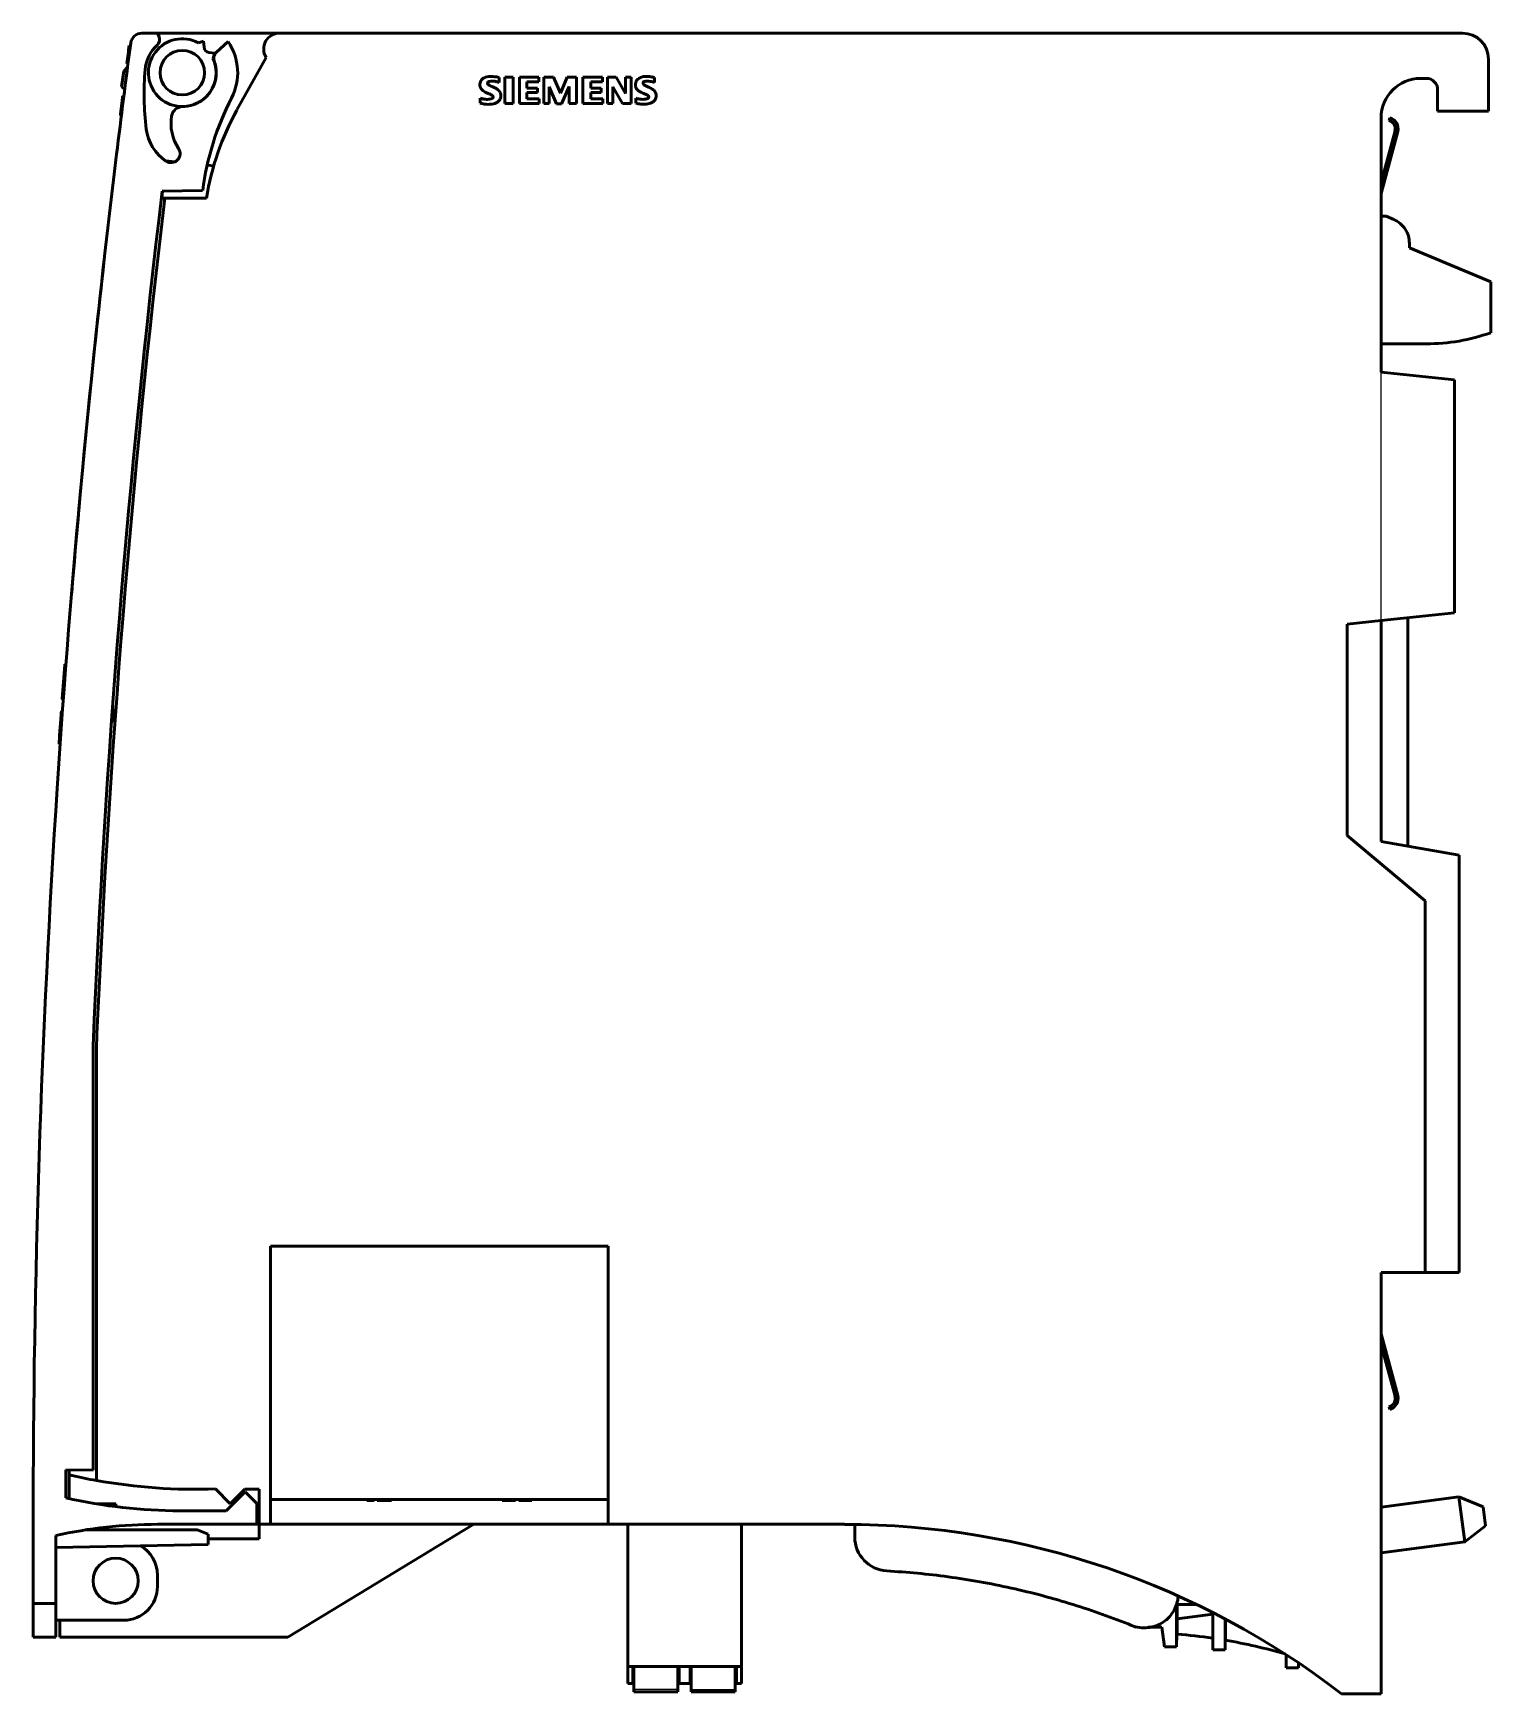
# Model space of a CAD drawing. Header units: millimetres. Extents: x 0 to 841, y 0 to 594.
# Drawn here: x 232.4 to 361.4, y 164.9 to 311.9 of the extents above; entities that cross this region are included whole.
import ezdxf

# ---------------------------------------------------------------- set-up
doc = ezdxf.new("R2010")
doc.units = ezdxf.units.MM
doc.layers.add('1', color=7, linetype='Continuous')

msp = doc.modelspace()

# ---------------------------------------------------------------- linework, layer by layer
at = {"layer": '1', "color": 7, "linetype": 'Continuous', "lineweight": 50}
for p, q in [((242, 311.94), (243.38, 311.94)), ((243.38, 311.94), (243.51, 311.61)), ((254.17, 311.94), (243.38, 311.94)), ((358.87, 311.94), (254.17, 311.94)), ((240.81, 310.28), (240.81, 310.28)), ((240.86, 310.73), (240.86, 310.73)), ((240.98, 310.85), (240.88, 310.85)), ((240.98, 310.84), (240.88, 310.84)), ((247, 311.08), (247.45, 311.22)), ((247.45, 311.22), (247.5, 310.69)), ((247.93, 310.24), (248.46, 310.17)), ((248.57, 310.23), (249.63, 311.19)), ((240.38, 308.59), (240.73, 308.94)), ((240.77, 309.24), (240.67, 309.24)), ((240.77, 309.23), (240.67, 309.23)), ((240.67, 309.23), (240.77, 309.23)), ((248.46, 310.17), (248.29, 309.72)), ((250.41, 305.14), (252.99, 309.79)), ((361.17, 305.04), (361.17, 309.64)), ((240.2, 307.2), (240.38, 308.59)), ((273.6, 307.58), (273.6, 308.03)), ((274.12, 308.05), (274.12, 305.7)), ((274.85, 308.05), (274.12, 308.05)), ((274.85, 305.7), (274.85, 308.05)), ((275.4, 308.05), (275.4, 305.7)), ((277.12, 308.05), (275.4, 308.05)), ((276.07, 307.63), (277.12, 307.63)), ((276.07, 307.08), (276.07, 307.63)), ((277.12, 307.63), (277.12, 308.05)), ((277.57, 308.05), (277.57, 305.7)), ((278.42, 308.05), (277.57, 308.05)), ((279.05, 306.63), (278.42, 308.05)), ((279.62, 308.05), (279.05, 306.63)), ((280.47, 308.05), (279.62, 308.05)), ((280.47, 305.7), (280.47, 308.05)), ((281.02, 308.05), (281.02, 305.7)), ((282.77, 308.05), (281.02, 308.05)), ((281.72, 307.63), (282.77, 307.63)), ((281.72, 307.08), (281.72, 307.63)), ((282.77, 307.63), (282.77, 308.05)), ((283.2, 308.05), (283.2, 305.7)), ((283.97, 308.05), (283.2, 308.05)), ((284.8, 306.6), (283.97, 308.05)), ((284.8, 308.05), (284.8, 306.6)), ((285.3, 308.05), (284.8, 308.05)), ((285.3, 305.7), (285.3, 308.05)), ((287.35, 307.58), (287.35, 308.03)), ((355.17, 307.94), (355.67, 307.94)), ((240.47, 306.94), (240.2, 307.2)), ((240.22, 305.78), (240.22, 305.78)), ((240.4, 306.35), (240.3, 306.35)), ((240.4, 306.35), (240.3, 306.35)), ((240.4, 306.35), (240.3, 306.35)), ((240.3, 306.35), (240.3, 306.35)), ((271.92, 306.2), (271.92, 305.75)), ((277, 307.08), (276.07, 307.08)), ((276.07, 306.7), (277, 306.7)), ((276.07, 306.13), (276.07, 306.7)), ((277.15, 306.13), (276.07, 306.13)), ((277, 306.7), (277, 307.08)), ((277.15, 305.7), (277.15, 306.13)), ((278.05, 307.2), (278.7, 305.68)), ((278.05, 305.7), (278.05, 307.2)), ((279.12, 305.68), (279.8, 307.23)), ((279.8, 307.23), (279.8, 305.7)), ((282.65, 307.08), (281.72, 307.08)), ((281.72, 306.7), (282.65, 306.7)), ((281.72, 306.13), (281.72, 306.7)), ((282.8, 306.13), (281.72, 306.13)), ((282.65, 306.7), (282.65, 307.08)), ((282.8, 305.7), (282.8, 306.13)), ((283.67, 307.2), (284.52, 305.7)), ((283.67, 305.7), (283.67, 307.2)), ((285.7, 306.2), (285.7, 305.75)), ((356.67, 306.94), (356.67, 305.04)), ((240.19, 304.73), (240.09, 304.73)), ((240.09, 304.73), (240.19, 304.73)), ((240.19, 304.72), (240.09, 304.72)), ((240.2, 304.82), (240.1, 304.82)), ((274.12, 305.7), (274.85, 305.7)), ((275.4, 305.7), (277.15, 305.7)), ((277.57, 305.7), (278.05, 305.7)), ((278.7, 305.68), (279.12, 305.68)), ((279.8, 305.7), (280.47, 305.7)), ((281.02, 305.7), (282.8, 305.7)), ((283.2, 305.7), (283.67, 305.7)), ((284.52, 305.7), (285.3, 305.7)), ((351.67, 281.94), (351.67, 304.44)), ((352.43, 304.46), (352.37, 304.22)), ((356.67, 305.04), (361.17, 305.04)), ((352.9, 303.3), (351.67, 298.73)), ((351.67, 297.76), (353.14, 303.24)), ((244.11, 300.64), (244.9, 300.55)), ((244.13, 300.63), (244.13, 300.62)), ((247.77, 300.25), (248.35, 300.19)), ((239.29, 297.31), (239.29, 297.31)), ((243.72, 297.34), (244.02, 297.34)), ((243.82, 297.94), (243.75, 297.34)), ((247.37, 298.01), (243.79, 297.94)), ((244.02, 297.34), (247.7, 297.34)), ((351.67, 295.74), (352.13, 295.74)), ((352.13, 295.74), (352.8, 295.44)), ((354.17, 293.34), (354.17, 292.94)), ((354.17, 292.94), (361.37, 289.94)), ((238.69, 292.17), (238.68, 292.17)), ((361.37, 289.94), (361.37, 285.42)), ((355.67, 284.44), (351.67, 284.44)), ((358.17, 281.24), (351.67, 281.94)), ((358.17, 260.64), (358.17, 281.24)), ((351.67, 259.94), (358.17, 260.64)), ((354.02, 260.19), (354.02, 239.97)), ((348.67, 259.61), (351.67, 259.94)), ((348.67, 240.92), (348.67, 259.61)), ((235.16, 255.82), (235.16, 255.82)), ((235.28, 256.06), (235.17, 256.06)), ((235.12, 255.3), (235.22, 255.3)), ((235.15, 255.77), (235.25, 255.77)), ((234.95, 252.98), (235.05, 252.98)), ((235, 253.74), (235.1, 253.74)), ((234.86, 251.84), (234.86, 251.84)), ((234.97, 251.96), (234.87, 251.96)), ((234.98, 252.08), (234.88, 252.08)), ((239.43, 250.99), (239.43, 252.4)), ((239.31, 250.99), (239.43, 250.99)), ((234.66, 249), (234.76, 249)), ((234.66, 249), (234.66, 249)), ((234.66, 249), (234.76, 249)), ((234.8, 249.6), (234.7, 249.6)), ((355.57, 235.13), (348.67, 240.92)), ((351.67, 240.39), (358.57, 239.17)), ((358.57, 239.17), (358.57, 202.24)), ((355.57, 202.24), (355.57, 235.13)), ((237.67, 222.26), (237.67, 184.72)), ((237.97, 183.82), (237.97, 221.18)), ((253.37, 204.57), (253.37, 179.94)), ((283.27, 204.57), (253.37, 204.57)), ((283.27, 179.94), (283.27, 204.57)), ((351.67, 164.94), (351.67, 202.24)), ((355.57, 202.24), (351.67, 202.24)), ((358.57, 202.24), (355.57, 202.24)), ((351.67, 196.81), (353.14, 191.34)), ((352.9, 191.27), (351.67, 195.84)), ((352.43, 190.11), (352.37, 190.35)), ((235.27, 184.76), (235.27, 182.29)), ((237.67, 184.72), (235.27, 184.76)), ((235.57, 184.31), (235.57, 184.76)), ((235.57, 184.31), (235.57, 182.22)), ((249.82, 181.75), (248.51, 183.07)), ((249.44, 181.14), (251.12, 182.82)), ((251.11, 183.04), (249.82, 181.75)), ((252.37, 183.04), (251.11, 183.04)), ((251.12, 182.82), (252.17, 181.77)), ((252.37, 179.94), (252.37, 183.04)), ((358.55, 182.36), (351.67, 181.45)), ((358.55, 182.36), (359.07, 178.39)), ((360.69, 181.48), (358.55, 182.36)), ((238.05, 181.74), (239.68, 181.74)), ((239.68, 181.74), (239.69, 181.5)), ((245.37, 181.14), (249.44, 181.14)), ((252.17, 181.77), (252.17, 179.94)), ((261.9, 182.04), (261.9, 182.14)), ((262.07, 182.04), (262.07, 182.14)), ((262.53, 182.04), (262.53, 182.14)), ((262.54, 182.04), (262.54, 182.14)), ((262.56, 182.04), (262.56, 182.14)), ((262.81, 182.15), (262.81, 182.02)), ((263.91, 182.04), (263.91, 182.14)), ((264.09, 182.04), (264.09, 182.14)), ((273.87, 182.04), (273.87, 182.14)), ((273.96, 182.04), (273.96, 182.02)), ((275.07, 182.04), (275.07, 182.14)), ((275.34, 182.15), (275.34, 182.02)), ((276.33, 182.04), (276.33, 182.14)), ((276.49, 182.04), (276.49, 182.14)), ((360.69, 181.48), (360.91, 179.8)), ((232.37, 172.94), (232.37, 179.94)), ((246.87, 179.44), (236.99, 179.44)), ((252.17, 179.94), (243.37, 179.94)), ((247.87, 179.07), (246.87, 179.44)), ((252.17, 179.94), (252.37, 179.94)), ((253.37, 179.94), (252.37, 179.94)), ((252.37, 179.94), (252.37, 178.64)), ((253.37, 179.94), (283.27, 179.94)), ((254.92, 169.94), (271.37, 179.94)), ((304.17, 179.94), (283.27, 179.94)), ((284.99, 167.34), (284.99, 179.94)), ((295.05, 167.34), (295.05, 179.94)), ((305.09, 178.81), (305.09, 179.93)), ((359.07, 178.39), (360.91, 179.8)), ((234.37, 178.94), (234.37, 172.94)), ((234.37, 177.9), (247.87, 178.14)), ((247.87, 178.14), (247.87, 179.07)), ((252.37, 178.64), (247.87, 178.64)), ((351.67, 177.42), (359.07, 178.39)), ((243.37, 174.44), (243.37, 175.44)), ((232.37, 169.94), (232.37, 172.94)), ((232.37, 172.94), (234.37, 172.94)), ((234.37, 172.94), (234.37, 169.94)), ((333.55, 169.1), (333.55, 172.84)), ((333.62, 170.22), (333.62, 172.84)), ((333.62, 171.58), (336.77, 172)), ((336.77, 168.84), (336.77, 172.14)), ((234.37, 171.44), (240.37, 171.44)), ((234.72, 171.44), (234.72, 169.94)), ((332.26, 170.83), (331.05, 170.83)), ((332.49, 169.1), (332.26, 170.83)), ((337.87, 171.57), (337.87, 168.84)), ((337.9, 169.67), (337.9, 171.55)), ((234.37, 169.94), (232.37, 169.94)), ((234.72, 169.94), (254.92, 169.94)), ((333.55, 169.1), (332.49, 169.1)), ((333.58, 170.22), (333.55, 169.1)), ((337.87, 168.84), (336.77, 168.84)), ((343.27, 167.24), (343.27, 168.4)), ((344.37, 167.68), (344.37, 167.24)), ((295.05, 167.34), (284.99, 167.34)), ((284.99, 165.84), (284.99, 167.34)), ((285.43, 167.34), (285.43, 165.84)), ((285.53, 167.34), (285.53, 165.32)), ((289.43, 167.34), (289.43, 165.32)), ((289.53, 165.84), (289.53, 167.34)), ((290.51, 167.34), (290.51, 165.84)), ((290.61, 167.34), (290.61, 165.32)), ((294.51, 167.34), (294.51, 165.32)), ((294.61, 165.84), (294.61, 167.34)), ((295.05, 165.84), (295.05, 167.34)), ((344.37, 167.24), (343.27, 167.24)), ((285.43, 165.84), (284.99, 165.84)), ((285.43, 165.84), (285.53, 165.84)), ((285.53, 165.12), (285.53, 165.32)), ((289.43, 165.12), (285.53, 165.12)), ((289.43, 165.84), (289.53, 165.84)), ((289.43, 165.12), (289.43, 165.32)), ((290.51, 165.84), (289.53, 165.84)), ((290.51, 165.84), (290.61, 165.84)), ((290.61, 165.12), (290.61, 165.32)), ((290.61, 165.12), (294.51, 165.12)), ((294.51, 165.84), (294.61, 165.84)), ((294.51, 165.12), (294.51, 165.32)), ((295.05, 165.84), (294.61, 165.84)), ((348.17, 164.94), (351.67, 164.94))]:
    msp.add_line(p, q, dxfattribs=at)
at = {"layer": '1', "color": 7, "linetype": 'Continuous', "lineweight": 25}
for p, q in [((351.67, 259.94), (351.67, 281.94)), ((289.43, 165.32), (285.53, 165.32)), ((290.61, 165.32), (294.51, 165.32))]:
    msp.add_line(p, q, dxfattribs=at)
at = {"layer": '1', "color": 7, "linetype": 'Continuous', "lineweight": 50}
for centre, radius in [((245.57, 308.44), 1.97), ((239.67, 174.94), 2)]:
    msp.add_circle(centre, radius, dxfattribs=at)
for centre, radius, start, end in [((242, 310.94), 1, 90, 172.465), ((254.17, 310.54), 1.4, 90, 212.0027), ((358.87, 309.64), 2.3, 0, 90), ((1232.37, 179.94), 1000, 172.46504, 173.03428), ((1232.37, 179.94), 1000.1, 172.47916, 172.57161), ((245.57, 308.44), 3.3, 132.3436, 175), ((245.57, 308.44), 3, 61.7147, 25.2853), ((242.91, 311.36), 0.65, 312.3436, 22.5), ((247.99, 310.73), 0.5, 184.5, 262.5), ((249.05, 309.71), 0.7, 132.5, 200.1738), ((245.57, 308.44), 4.9, 332.7782, 34.2212), ((267.19, 306.55), 25, 175, 187.1178), ((245.57, 308.44), 3, 270.5621, 20.1738), ((355.17, 304.44), 3.5, 90, 180), ((355.67, 306.94), 1, 0, 90), ((272.16, 294.76), 25, 152.7782, 172.5391), ((248.57, 303.94), 4, 170.4691, 213.6042), ((245.61, 304.44), 1, 90.5621, 170.4691), ((271.4, 293.5), 24, 151, 170.8042), ((352.17, 303.49), 1, 345, 75), ((246.35, 303.94), 4, 187.1178, 236.2191), ((352.17, 303.49), 0.75, 345, 75), ((244.57, 301.28), 0.8, 236.2191, 33.6042), ((1232.37, 179.94), 1000, 173.03428, 176.26453), ((1232.37, 179.94), 995.6, 173.19285, 177.5636), ((1232.37, 179.94), 995.3, 173.22594, 177.49961), ((1232.41, 180.33), 1000, 173.57872, 175.29326), ((355.67, 301.44), 17, 270, 289.5902), ((1232.37, 179.94), 1000.1, 175.6381, 175.80921), ((1232.37, 179.94), 1000.1, 175.94713, 176.03788), ((1232.37, 179.94), 1000, 176.26453, 180), ((287.97, 221.18), 50, 177.4996, 180), ((352.17, 191.08), 0.75, 285, 15), ((352.17, 191.08), 1, 285, 15), ((246.77, 233.04), 50, 259.8631, 271.9908), ((245.37, 226.14), 45, 257.0298, 270), ((243.37, 138.94), 41, 90, 102.6804), ((304.17, 107.9), 72.03, 52.3506, 90), ((240.37, 175.44), 3, 0, 59.895), ((308.09, 178.81), 3, 180, 266.8426), ((239.67, 174.94), 2, 90.0169, 269.9831), ((240.37, 174.44), 3, 270, 360), ((331.37, 174.36), 3.8, 244.7478, 248.2948), ((329.57, 121.39), 49, 85.2676, 85.3094), ((329.57, 121.39), 49, 81.5504, 85.2677), ((329.57, 121.39), 49, 80.2181, 80.2478), ((329.57, 121.39), 49, 73.8716, 80.2181)]:
    msp.add_arc(centre, radius, start, end, dxfattribs=at)
for points, knots in [([(273.6, 308.03), (273.48, 308.06), (273.12, 308.11), (272.6, 308.13), (272.1, 307.93), (271.87, 307.54), (271.91, 307.07), (272.27, 306.75), (272.63, 306.61), (272.89, 306.5), (273.03, 306.42), (273.09, 306.31), (273.07, 306.21), (272.96, 306.14), (272.79, 306.09), (272.54, 306.07), (272.24, 306.1), (272.03, 306.16), (271.92, 306.2)], [0, 0, 0, 0, 0.073595, 0.215595, 0.303584, 0.380769, 0.468516, 0.563029, 0.649514, 0.698654, 0.728653, 0.747815, 0.765913, 0.784505, 0.822665, 0.86661, 0.936511, 1, 1, 1, 1]), ([(271.92, 305.75), (272.05, 305.71), (272.39, 305.64), (272.92, 305.62), (273.44, 305.78), (273.77, 306.14), (273.79, 306.61), (273.53, 306.94), (273.24, 307.1), (273, 307.21), (272.8, 307.29), (272.68, 307.36), (272.6, 307.43), (272.56, 307.54), (272.65, 307.64), (272.79, 307.68), (273.02, 307.72), (273.3, 307.67), (273.51, 307.61), (273.6, 307.58)], [0, 0, 0, 0, 0.075091, 0.207843, 0.313156, 0.385557, 0.483519, 0.564361, 0.621188, 0.679662, 0.72106, 0.749391, 0.762697, 0.783197, 0.806884, 0.831315, 0.874261, 0.94231, 1, 1, 1, 1]), ([(287.35, 308.03), (287.29, 308.04), (287.13, 308.06), (286.81, 308.12), (286.43, 308.12), (286.04, 308), (285.74, 307.75), (285.64, 307.4), (285.72, 307.07), (285.91, 306.85), (286.14, 306.73), (286.37, 306.62), (286.59, 306.53), (286.8, 306.44), (286.89, 306.28), (286.8, 306.18), (286.7, 306.13), (286.46, 306.07), (286.1, 306.08), (285.82, 306.15), (285.7, 306.2)], [0, 0, 0, 0, 0.038535, 0.095421, 0.190665, 0.266058, 0.334534, 0.411779, 0.471914, 0.528959, 0.583901, 0.621375, 0.683683, 0.725146, 0.754413, 0.77688, 0.793431, 0.822559, 0.926145, 1, 1, 1, 1]), ([(285.7, 305.75), (285.85, 305.71), (286.12, 305.65), (286.57, 305.63), (287.02, 305.71), (287.44, 305.97), (287.55, 306.41), (287.46, 306.71), (287.27, 306.94), (287.06, 307.06), (286.81, 307.18), (286.63, 307.25), (286.47, 307.33), (286.35, 307.42), (286.34, 307.55), (286.4, 307.64), (286.53, 307.68), (286.73, 307.7), (287.02, 307.68), (287.23, 307.62), (287.35, 307.58)], [0, 0, 0, 0, 0.093121, 0.165671, 0.266483, 0.364483, 0.439558, 0.51815, 0.540805, 0.619552, 0.659109, 0.707876, 0.734391, 0.76687, 0.787347, 0.805617, 0.831104, 0.867428, 0.924305, 1, 1, 1, 1]), ([(240.3, 306.35), (240.3, 306.35), (240.3, 306.34), (240.29, 306.33), (240.29, 306.32), (240.29, 306.31), (240.29, 306.3), (240.29, 306.28), (240.29, 306.28), (240.29, 306.27), (240.28, 306.26), (240.28, 306.24), (240.28, 306.23), (240.28, 306.2), (240.28, 306.2), (240.27, 306.18), (240.27, 306.17), (240.27, 306.15), (240.27, 306.13), (240.26, 306.1), (240.26, 306.08), (240.26, 306.04), (240.25, 306.03), (240.25, 305.97), (240.24, 305.93), (240.23, 305.86), (240.23, 305.82), (240.22, 305.77), (240.22, 305.75), (240.22, 305.71), (240.21, 305.66), (240.2, 305.6), (240.19, 305.53), (240.19, 305.49), (240.18, 305.42), (240.17, 305.38), (240.17, 305.33), (240.17, 305.33), (240.16, 305.31), (240.16, 305.3), (240.16, 305.27), (240.16, 305.25), (240.15, 305.2), (240.15, 305.16), (240.14, 305.1), (240.14, 305.09), (240.13, 305.05), (240.13, 305.01), (240.12, 304.98), (240.12, 304.95), (240.12, 304.93), (240.11, 304.9), (240.11, 304.88), (240.11, 304.85), (240.1, 304.84), (240.1, 304.82)], [0, 0, 0, 0, 0.0625, 0.0625, 0.09375, 0.09375, 0.125, 0.125, 0.140625, 0.140625, 0.15625, 0.15625, 0.1875, 0.1875, 0.203125, 0.203125, 0.21875, 0.21875, 0.25, 0.25, 0.28125, 0.28125, 0.3125, 0.3125, 0.375, 0.375, 0.4375, 0.4375, 0.46875, 0.46875, 0.5, 0.5625, 0.5625, 0.625, 0.625, 0.6875, 0.6875, 0.703125, 0.703125, 0.71875, 0.71875, 0.75, 0.75, 0.8125, 0.8125, 0.84375, 0.84375, 0.875, 0.90625, 0.90625, 0.9375, 0.9375, 0.96875, 0.96875, 1, 1, 1, 1]), ([(240.29, 306.33), (240.29, 306.33), (240.29, 306.33), (240.29, 306.33), (240.29, 306.33), (240.29, 306.33), (240.29, 306.33), (240.29, 306.32), (240.29, 306.3)], [0, 0, 0, 0, 0.5, 0.625, 0.625, 0.75, 0.75, 1, 1, 1, 1]), ([(240.1, 304.82), (240.1, 304.81), (240.1, 304.78), (240.1, 304.77), (240.09, 304.76), (240.09, 304.75), (240.09, 304.74), (240.09, 304.73), (240.09, 304.73), (240.09, 304.73), (240.09, 304.73)], [0, 0, 0, 0, 0.250988, 0.376482, 0.376482, 0.501977, 0.501977, 0.752965, 0.752965, 1, 1, 1, 1]), ([(352.8, 295.44), (353, 295.35), (353.38, 295.12), (353.83, 294.61), (354.11, 294), (354.17, 293.56), (354.17, 293.34)], [0, 0, 0, 0, 0.250396, 0.500791, 0.751187, 1, 1, 1, 1]), ([(235.01, 253.79), (235.01, 253.82), (235.01, 253.86), (235.02, 253.93), (235.02, 253.96), (235.02, 254.01), (235.02, 254.03), (235.03, 254.17), (235.04, 254.28), (235.05, 254.41), (235.05, 254.44), (235.06, 254.49), (235.06, 254.52), (235.07, 254.6), (235.07, 254.66), (235.08, 254.77), (235.08, 254.82), (235.09, 254.93), (235.09, 254.98), (235.1, 255.06), (235.1, 255.09), (235.11, 255.14), (235.11, 255.22), (235.12, 255.29), (235.12, 255.36), (235.12, 255.38), (235.13, 255.43), (235.13, 255.45), (235.13, 255.52), (235.14, 255.56), (235.14, 255.61), (235.14, 255.63), (235.15, 255.66), (235.15, 255.66), (235.15, 255.68), (235.15, 255.72), (235.15, 255.74), (235.15, 255.77), (235.15, 255.78), (235.16, 255.79), (235.16, 255.8), (235.16, 255.81), (235.16, 255.82), (235.16, 255.82), (235.16, 255.82), (235.16, 255.82), (235.16, 255.81), (235.16, 255.8), (235.16, 255.79), (235.15, 255.77), (235.15, 255.76), (235.15, 255.75), (235.15, 255.75), (235.15, 255.73), (235.15, 255.72), (235.15, 255.69), (235.15, 255.68), (235.14, 255.65), (235.14, 255.64), (235.14, 255.62), (235.14, 255.59), (235.14, 255.56), (235.14, 255.53), (235.13, 255.51), (235.13, 255.49), (235.13, 255.45), (235.13, 255.41), (235.12, 255.38), (235.12, 255.37), (235.12, 255.37)], [0, 0, 0, 0, 0.036114, 0.036114, 0.059488, 0.059488, 0.082863, 0.082863, 0.176361, 0.176361, 0.199735, 0.199735, 0.22311, 0.22311, 0.269859, 0.269859, 0.316608, 0.316608, 0.363357, 0.363357, 0.386731, 0.386731, 0.410106, 0.456855, 0.456855, 0.48023, 0.48023, 0.503604, 0.503604, 0.550353, 0.550353, 0.573728, 0.573728, 0.585415, 0.585415, 0.597102, 0.643851, 0.643851, 0.667226, 0.667226, 0.6906, 0.6906, 0.737349, 0.737349, 0.760724, 0.760724, 0.784098, 0.784098, 0.830847, 0.830847, 0.842535, 0.842535, 0.854222, 0.854222, 0.877596, 0.877596, 0.900971, 0.900971, 0.912658, 0.912658, 0.924346, 0.94772, 0.94772, 0.959407, 0.959407, 0.971095, 0.994469, 0.994469, 1, 1, 1, 1]), ([(235.15, 255.77), (235.16, 255.82), (235.16, 255.87), (235.17, 255.92), (235.17, 255.93), (235.17, 255.94), (235.17, 255.95), (235.17, 255.97), (235.17, 255.99), (235.17, 256.01), (235.17, 256.02), (235.17, 256.03), (235.17, 256.03), (235.17, 256.04), (235.17, 256.04), (235.18, 256.05), (235.18, 256.06), (235.18, 256.06)], [0, 0, 0, 0, 0.252453, 0.252453, 0.315566, 0.315566, 0.378679, 0.378679, 0.504906, 0.504906, 0.631132, 0.631132, 0.694246, 0.694246, 0.757359, 0.757359, 1, 1, 1, 1]), ([(235.12, 255.3), (235.12, 255.35), (235.12, 255.39), (235.13, 255.44), (235.13, 255.45), (235.13, 255.47), (235.13, 255.5), (235.14, 255.55), (235.14, 255.59), (235.14, 255.63), (235.14, 255.65), (235.15, 255.7), (235.15, 255.74), (235.15, 255.77)], [0, 0, 0, 0, 0.25, 0.25, 0.3125, 0.3125, 0.375, 0.5, 0.625, 0.625, 0.75, 0.75, 1, 1, 1, 1]), ([(234.95, 252.98), (234.95, 252.98), (234.95, 252.98), (234.95, 252.98), (234.95, 252.98), (234.95, 252.99), (234.95, 253), (234.95, 253.02), (234.95, 253.03), (234.95, 253.04), (234.95, 253.04), (234.95, 253.06), (234.95, 253.09), (234.96, 253.12), (234.96, 253.16), (234.96, 253.18), (234.97, 253.25), (234.97, 253.3), (234.98, 253.38), (234.98, 253.41), (234.98, 253.46), (234.98, 253.47), (234.98, 253.51), (234.99, 253.52), (234.99, 253.6), (235, 253.67), (235, 253.74)], [0, 0, 0, 0, 0.027831, 0.027831, 0.102613, 0.102613, 0.252177, 0.252177, 0.289569, 0.289569, 0.32696, 0.32696, 0.401742, 0.476524, 0.476524, 0.551306, 0.551306, 0.700871, 0.700871, 0.775653, 0.775653, 0.813044, 0.813044, 0.850435, 0.850435, 1, 1, 1, 1]), ([(234.7, 249.6), (234.71, 249.64), (234.71, 249.68), (234.71, 249.76), (234.72, 249.8), (234.73, 249.92), (234.73, 250), (234.74, 250.12), (234.74, 250.16), (234.75, 250.25), (234.75, 250.33), (234.76, 250.41), (234.77, 250.49), (234.77, 250.53), (234.78, 250.66), (234.78, 250.74), (234.8, 250.9), (234.8, 250.98), (234.81, 251.14), (234.82, 251.22), (234.83, 251.34), (234.83, 251.38), (234.83, 251.44), (234.84, 251.46), (234.84, 251.49), (234.84, 251.51), (234.84, 251.56), (234.85, 251.6), (234.85, 251.66), (234.85, 251.7), (234.86, 251.74), (234.86, 251.75), (234.86, 251.78), (234.86, 251.82), (234.86, 251.85), (234.87, 251.88), (234.87, 251.89), (234.87, 251.91), (234.87, 251.91), (234.87, 251.93), (234.87, 251.94), (234.87, 251.95), (234.87, 251.95), (234.87, 251.96), (234.87, 251.96), (234.87, 251.96), (234.87, 251.96), (234.87, 251.96)], [0, 0, 0, 0, 0.043041, 0.043041, 0.086081, 0.086081, 0.172163, 0.172163, 0.215203, 0.215203, 0.258244, 0.301284, 0.301284, 0.344325, 0.344325, 0.430406, 0.430406, 0.516488, 0.516488, 0.602569, 0.602569, 0.64561, 0.64561, 0.66713, 0.66713, 0.68865, 0.68865, 0.731691, 0.731691, 0.774732, 0.774732, 0.796252, 0.796252, 0.817772, 0.860813, 0.860813, 0.882333, 0.882333, 0.903853, 0.903853, 0.946894, 0.946894, 0.968414, 0.968414, 0.989935, 0.989935, 1, 1, 1, 1]), ([(234.75, 250.24), (234.75, 250.25), (234.75, 250.25), (234.75, 250.31), (234.76, 250.36), (234.76, 250.46), (234.77, 250.5), (234.77, 250.57), (234.77, 250.6), (234.78, 250.63), (234.78, 250.65), (234.78, 250.66), (234.78, 250.71), (234.78, 250.74), (234.79, 250.78), (234.79, 250.8), (234.79, 250.82), (234.79, 250.82), (234.79, 250.83), (234.79, 250.84), (234.79, 250.86), (234.79, 250.88), (234.8, 250.89), (234.8, 250.9), (234.8, 250.9), (234.8, 250.91), (234.8, 250.91), (234.8, 250.91), (234.8, 250.91)], [0, 0, 0, 0, 0.015957, 0.015957, 0.149486, 0.149486, 0.283015, 0.283015, 0.34978, 0.383162, 0.383162, 0.416544, 0.416544, 0.550073, 0.550073, 0.616838, 0.616838, 0.65022, 0.65022, 0.683603, 0.683603, 0.817132, 0.817132, 0.883896, 0.883896, 0.950661, 0.950661, 1, 1, 1, 1]), ([(234.66, 249), (234.66, 249), (234.66, 249), (234.66, 249.01), (234.66, 249.01), (234.66, 249.03), (234.66, 249.03), (234.67, 249.05), (234.67, 249.07), (234.67, 249.09), (234.67, 249.12), (234.67, 249.13), (234.67, 249.14), (234.67, 249.16), (234.68, 249.2), (234.68, 249.25), (234.68, 249.3), (234.68, 249.31), (234.69, 249.35), (234.69, 249.36), (234.69, 249.41), (234.69, 249.45), (234.7, 249.53), (234.7, 249.56), (234.7, 249.6)], [0, 0, 0, 0, 0.087164, 0.087164, 0.201268, 0.201268, 0.258321, 0.258321, 0.315373, 0.429477, 0.429477, 0.458004, 0.458004, 0.48653, 0.543582, 0.657686, 0.657686, 0.714739, 0.714739, 0.771791, 0.771791, 0.885895, 0.885895, 1, 1, 1, 1]), ([(234.66, 249), (234.66, 249), (234.66, 249), (234.66, 249), (234.66, 249), (234.66, 249.01), (234.66, 249.01), (234.66, 249.02)], [0, 0, 0, 0, 0.183587, 0.183587, 0.537319, 0.537319, 1, 1, 1, 1]), ([(234.7, 249.53), (234.7, 249.54), (234.7, 249.55), (234.7, 249.58), (234.7, 249.6), (234.7, 249.61)], [0, 0, 0, 0, 0.475482, 0.475482, 1, 1, 1, 1]), ([(237.97, 183.82), (237.23, 183.95), (236.51, 184.1), (235.73, 184.27), (235.65, 184.29), (235.57, 184.31)], [0, 0, 0, 0, 0.899195, 0.899195, 1, 1, 1, 1]), ([(262.53, 182.04), (262.52, 182.04), (262.51, 182.04), (262.48, 182.04), (262.45, 182.04), (262.39, 182.04), (262.34, 182.04), (262.24, 182.04), (262.16, 182.04), (262.07, 182.04)], [0, 0, 0, 0, 0.242054, 0.242054, 0.49186, 0.49186, 0.74593, 0.74593, 1, 1, 1, 1]), ([(263.91, 182.04), (263.78, 182.04), (263.65, 182.04), (263.3, 182.04), (263.12, 182.04), (262.93, 182.04), (262.88, 182.04), (262.82, 182.04), (262.81, 182.04), (262.81, 182.04)], [0, 0, 0, 0, 0.239963, 0.239963, 0.637049, 0.637049, 0.81803, 0.81803, 1, 1, 1, 1]), ([(276.33, 182.04), (276.21, 182.04), (276.09, 182.04), (275.78, 182.04), (275.62, 182.04), (275.44, 182.04), (275.4, 182.04), (275.35, 182.04), (275.34, 182.04), (275.34, 182.04)], [0, 0, 0, 0, 0.239952, 0.239952, 0.63702, 0.63702, 0.818001, 0.818001, 1, 1, 1, 1]), ([(329.59, 170.99), (327.89, 171.67), (324.38, 172.93), (318.94, 174.37), (313.43, 175.36), (309.73, 175.71), (307.92, 175.81)], [0, 0, 0, 0, 0.247133, 0.501505, 0.755848, 1, 1, 1, 1]), ([(333.71, 173.53), (333.67, 173.12), (333.4, 172.24), (332.46, 171.17), (331.04, 170.68), (330.05, 170.81), (329.59, 170.99)], [0, 0, 0, 0, 0.221575, 0.48105, 0.740525, 1, 1, 1, 1])]:
    msp.add_open_spline(points, degree=3, knots=knots, dxfattribs=at)
for points, degree in [([(351.67, 259.94), (351.67, 253.42), (351.67, 246.9), (351.67, 240.39)], 3), ([(234.75, 250.24), (234.75, 250.27), (234.75, 250.3), (234.75, 250.33)], 3), ([(283.27, 182.14), (253.37, 182.14)], 1), ([(262.07, 182.04), (262.02, 182.04), (261.96, 182.04), (261.9, 182.04)], 3), ([(262.54, 182.04), (262.53, 182.04), (262.53, 182.04), (262.53, 182.04)], 3), ([(262.56, 182.04), (262.55, 182.04), (262.54, 182.04), (262.54, 182.04)], 3), ([(264.09, 182.04), (264.03, 182.04), (263.97, 182.04), (263.91, 182.04)], 3), ([(275.07, 182.04), (274.67, 182.04), (274.27, 182.04), (273.87, 182.04)], 3), ([(276.49, 182.04), (276.44, 182.04), (276.39, 182.04), (276.33, 182.04)], 3), ([(333.55, 172.84), (334.11, 172.84), (334.67, 172.84), (335.23, 172.84)], 3)]:
    msp.add_open_spline(points, degree=degree, dxfattribs=at)

doc.saveas('drawing.dxf')
